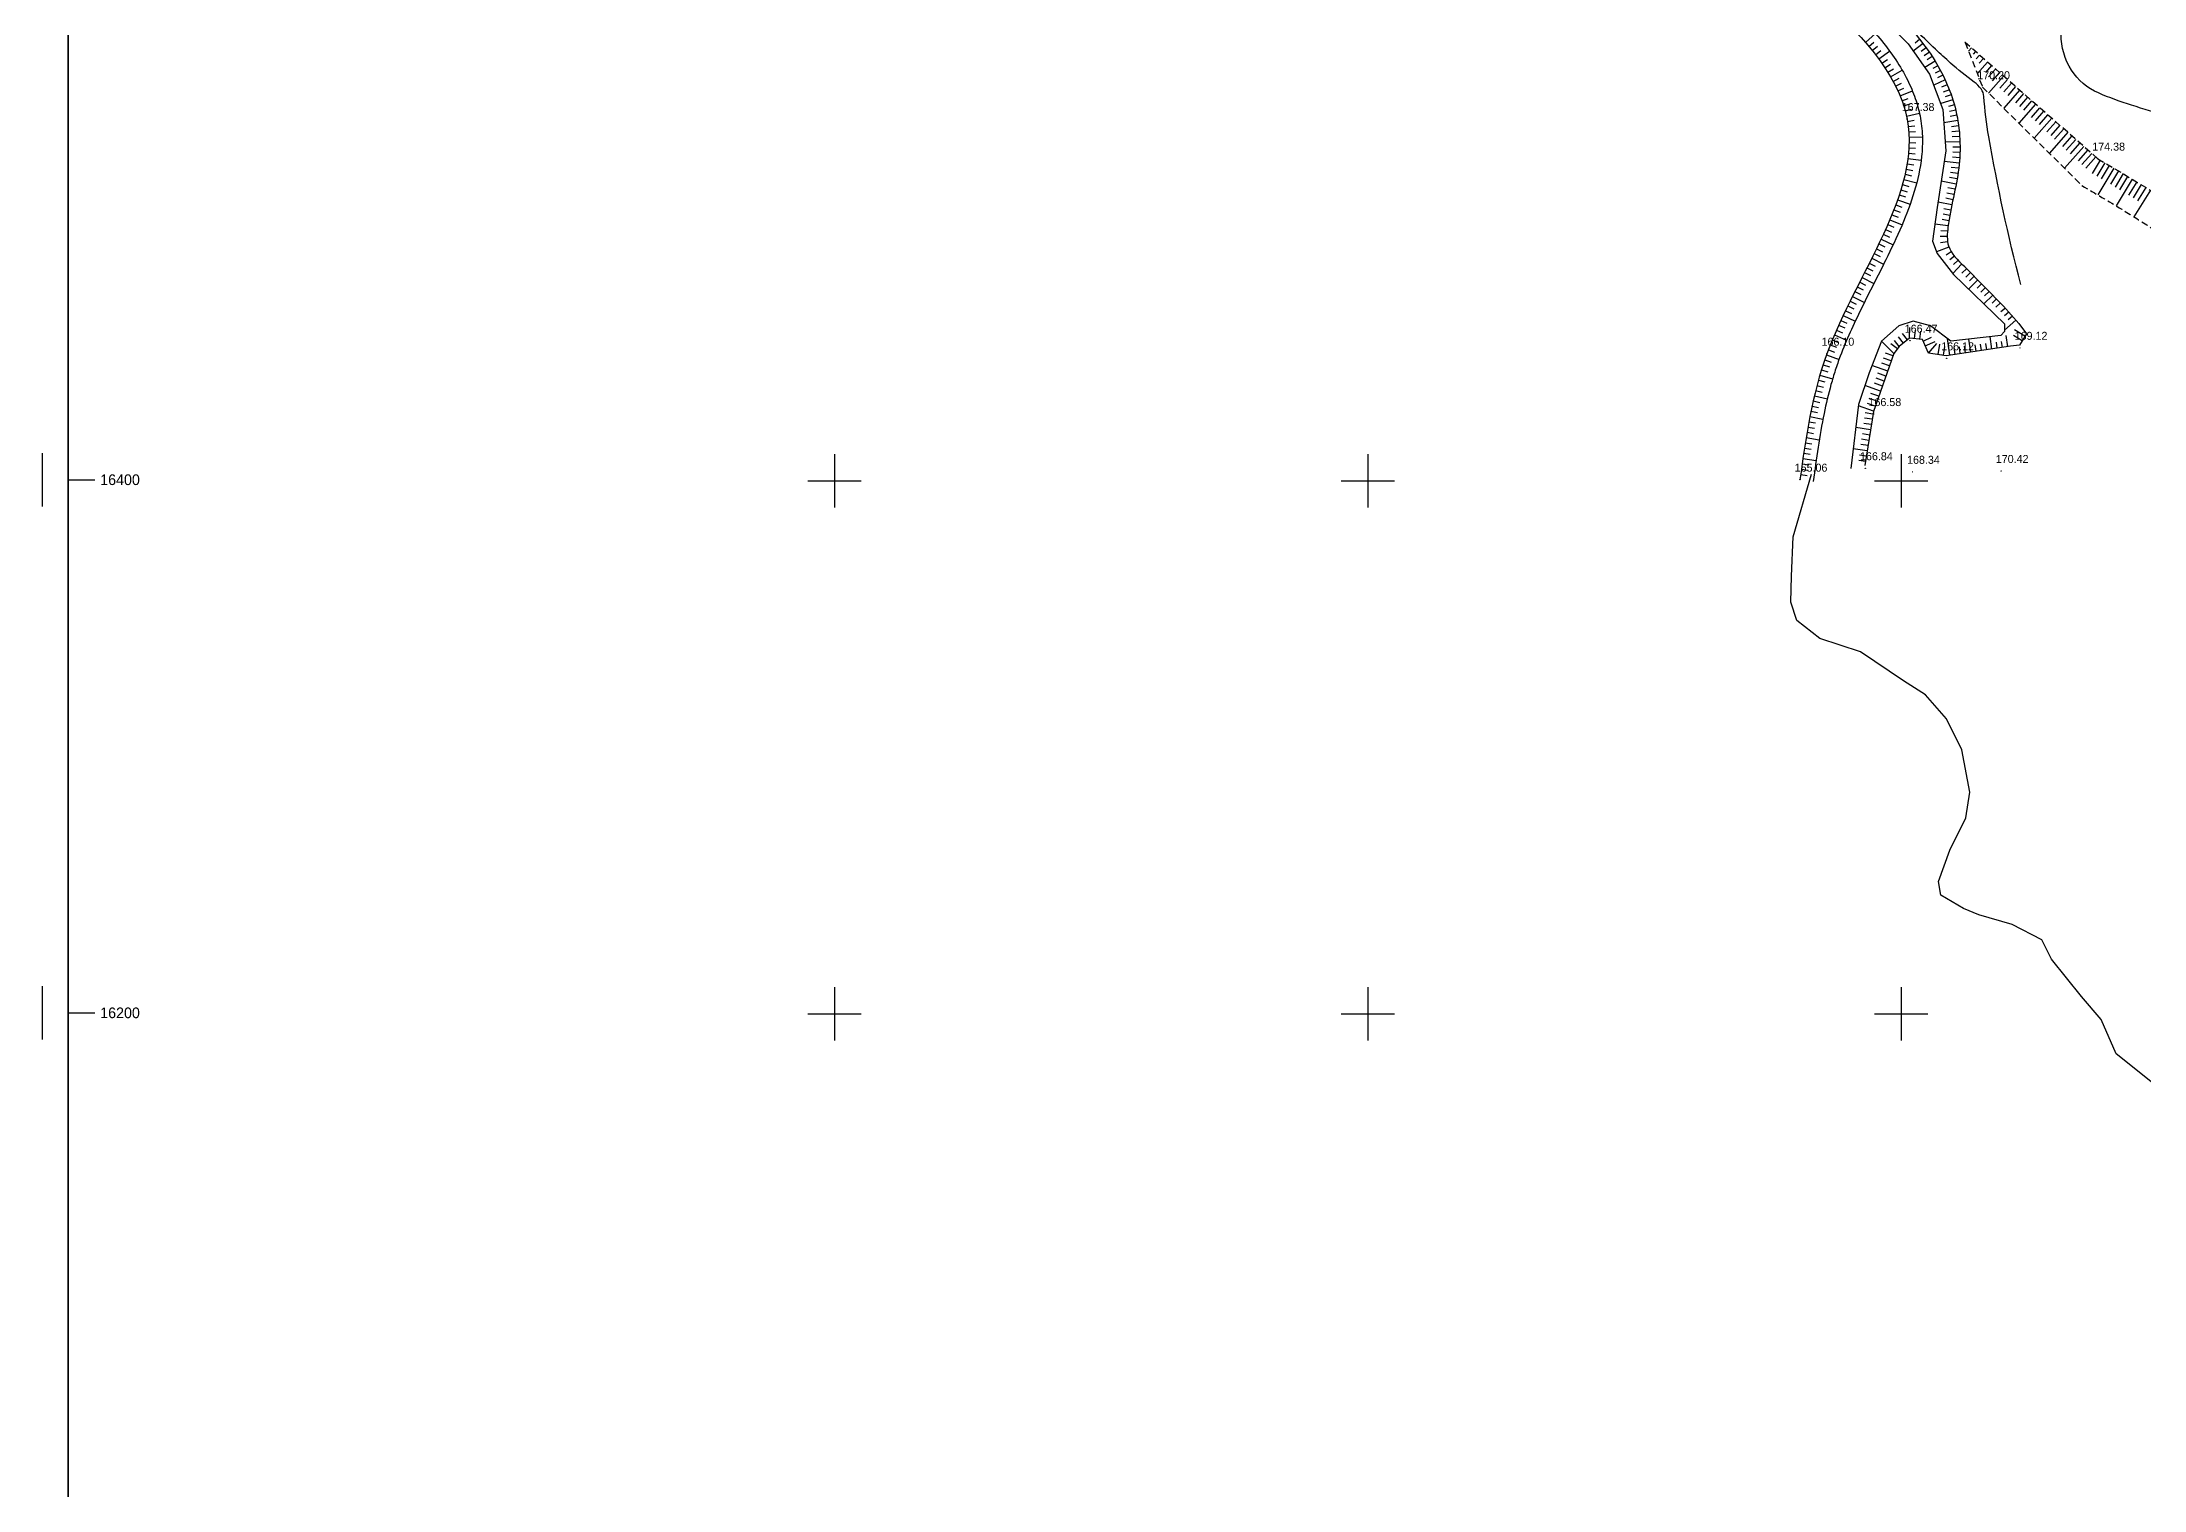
# Model space of a CAD drawing. Extents: x -83928 to -81707, y 15464 to 18601.
# Drawn here: x -83897 to -83109, y 16021 to 16565 of the extents above; entities that cross this region are included whole.
import ezdxf
from ezdxf.enums import TextEntityAlignment as Align

# ---------------------------------------------------------------- set-up
doc = ezdxf.new("R2010")
doc.units = 0
doc.header["$MEASUREMENT"] = 0
doc.linetypes.add('ACAD_ISO03W100', pattern=[30, 12, -18])
doc.linetypes.add('INTERROMPU', pattern=[0.75, 0.5, -0.25])
for name, color, linetype in [('ALT', 7, 'Continuous'), ('CarPerim', 7, 'Continuous'), ('Carroyage 1', 7, 'Continuous'), ('CarTexte', 7, 'Continuous'), ('CNiv_1', 1, 'Continuous'), ('ECOULEMENT', 160, 'ACAD_ISO03W100'), ('LIMITE', 40, 'INTERROMPU'), ('POINTS', 3, 'Continuous'), ('Talus', 5, 'Continuous'), ('TITRE', 1, 'Continuous')]:
    doc.layers.add(name, color=color, linetype=linetype)

msp = doc.modelspace()

# ---------------------------------------------------------------- linework, layer by layer
at = {"layer": 'CarPerim'}
msp.add_line((-83887.33, 17000.42), (-83887.33, 15477.8), dxfattribs=at)
at = {"layer": 'Carroyage 1'}
for p, q in [((-83897.14, 16410.42), (-83897.14, 16390.42)), ((-83887.33, 16410.42), (-83887.33, 16390.42)), ((-83600, 16410), (-83600, 16390)), ((-83400, 16410), (-83400, 16390)), ((-83200, 16410), (-83200, 16390)), ((-83887.33, 16400.42), (-83877.33, 16400.42)), ((-83610, 16400), (-83590, 16400)), ((-83410, 16400), (-83390, 16400)), ((-83210, 16400), (-83190, 16400)), ((-83897.14, 16210.42), (-83897.14, 16190.42)), ((-83887.33, 16210.42), (-83887.33, 16190.42)), ((-83600, 16210), (-83600, 16190)), ((-83400, 16210), (-83400, 16190)), ((-83200, 16210), (-83200, 16190)), ((-83887.33, 16200.42), (-83877.33, 16200.42)), ((-83610, 16200), (-83590, 16200)), ((-83410, 16200), (-83390, 16200)), ((-83210, 16200), (-83190, 16200))]:
    msp.add_line(p, q, dxfattribs=at)
at = {"layer": 'CNiv_1', "color": 0}
msp.add_lwpolyline([(-81721.1, 18600.42), (-81721.1, 15464.43), (-83887.33, 15464.43), (-83887.33, 18600.42)], close=True, dxfattribs=at)
at = {"layer": 'CNiv_1'}
for points, elevation in [([(-83155.17, 16473.7, -0.01914), (-83167.14, 16529, -0.02761), (-83168.97, 16544.2, 0.144384), (-83170, 16547, 0.076084), (-83172.63, 16549.61, -0.0246), (-83181.5, 16556.75, -0.009017), (-83187.07, 16561.89, -0.006153), (-83195, 16569.67, -0.386251), (-83195.92, 16589.71, 0.24758), (-83190, 16618, 0.108236), (-83208.19, 16651.7, 0.203341), (-83227, 16661, 0.028378), (-83229.94, 16661, -0.027303), (-83233, 16661, -0.133708), (-83262.93, 16670.9, -0.204862), (-83274.5, 16688.5, -0.059532), (-83275.04, 16697.77, -0.074932), (-83273.5, 16705)], 170), ([(-83086.5, 16533, -0.01133), (-83113.57, 16540.9, -0.024128), (-83126, 16545.5, -0.151414), (-83136.12, 16554.09, -0.143617), (-83140, 16567.5, -0.097126)], 175)]:
    msp.add_lwpolyline(points, format="xyb", dxfattribs=dict(at, elevation=elevation))
at = {"layer": 'ECOULEMENT', "linetype": 'ByBlock', "extrusion": (0.000932032, -0.005533, 0.999984)}
for p, q in [((-83176.12, 16480.34, 6.44), (-83161.56, 16465.58, 6.34)), ((-83161.56, 16465.58, 6.34), (-83155.81, 16458.98, 6.3)), ((-83155.81, 16458.98, 6.3), (-83153.04, 16455.15, 6.28)), ((-83200.77, 16450.34, 6.3), (-83202.68, 16447.79, 6.28)), ((-83196.81, 16453.58, 6.31), (-83200.77, 16450.34, 6.3)), ((-83192.02, 16453.01, 6.3), (-83196.81, 16453.58, 6.31)), ((-83196.81, 16453.58, 6.31), (-83196.81, 16453.58, 6.31)), ((-83189.68, 16447.91, 6.27), (-83192.02, 16453.01, 6.3)), ((-83159, 16450.46, 6.26), (-83183.12, 16446.95, 6.26)), ((-83155.59, 16450.91, 6.26), (-83159, 16450.46, 6.26)), ((-83153.04, 16455.15, 6.28), (-83155.59, 16450.91, 6.26)), ((-83202.68, 16447.79, 6.28), (-83210.4, 16426.05, 6.17)), ((-83183.12, 16446.95, 6.26), (-83189.68, 16447.91, 6.27)), ((-83210.4, 16426.05, 6.17), (-83213.58, 16405.73, 6.06))]:
    msp.add_line(p, q, dxfattribs=at)
at = {"layer": 'ECOULEMENT', "linetype": 'ByBlock', "extrusion": (0.000932032, -0.005533, 0.999984), "elevation": -162.28}
msp.add_lwpolyline([(-83312.54, 16621.59), (-83283.81, 16617.57), (-83270.12, 16613.61), (-83252.12, 16605.7), (-83232.67, 16593.84), (-83213.94, 16580.17), (-83197.38, 16563.27), (-83189.31, 16551.9), (-83184.27, 16538.6), (-83183.19, 16523.13), (-83186.43, 16501.91), (-83188.23, 16489.32), (-83186.43, 16484.65), (-83180.3, 16476.74), (-83161.2, 16458.22), (-83161.2, 16455.35), (-83162.64, 16453.91), (-83181.36, 16451.75), (-83188.93, 16457.5), (-83195.41, 16459.3), (-83200.81, 16457.5), (-83207.29, 16451.75), (-83211.97, 16439.88), (-83215.93, 16428.01), (-83218.85, 16404.01)], dxfattribs=at)
at = {"layer": 'ECOULEMENT', "linetype": 'ByBlock'}
msp.add_spline([(-83640.58, 16782, 196.59), (-83619.17, 16743.6, 196.06), (-83563.77, 16713.17, 195.52), (-83519.21, 16692.4, 195.13), (-83526.23, 16675.17, 194.95), (-83484.25, 16628.67, 194.25), (-83428.06, 16592.41, 193.64), (-83367.59, 16597.18, 193.51), (-83309.91, 16607.67, 193.45), (-83232.38, 16581.68, 192.9), (-83197.77, 16535.71, 192.24), (-83227.83, 16447.67, 191.27), (-83237.92, 16400.42, 190.73)], degree=3, dxfattribs=at)
msp.add_spline([(-83640.58, 16782, 196.59), (-83619.17, 16743.6, 196.06), (-83563.77, 16713.17, 195.52), (-83519.21, 16692.4, 195.13), (-83526.23, 16675.17, 194.95), (-83484.25, 16628.67, 194.25), (-83428.06, 16592.41, 193.64), (-83367.59, 16597.18, 193.51), (-83309.91, 16607.67, 193.45), (-83232.38, 16581.68, 192.9), (-83197.77, 16535.71, 192.24), (-83227.83, 16447.67, 191.27), (-83237.92, 16400.42, 190.73)], degree=3, dxfattribs=at)
for points, knots in [([(-83636.04, 16784.1, 196.6), (-83634.16, 16780.03, 196.55), (-83632.29, 16775.99, 196.49), (-83627.7, 16766.56, 196.36), (-83624.95, 16761.27, 196.29), (-83620.65, 16754.22, 196.19), (-83619.27, 16752.12, 196.16), (-83616.8, 16748.66, 196.11), (-83615.72, 16747.26, 196.09), (-83613.51, 16744.57, 196.05), (-83612.36, 16743.29, 196.04), (-83608.81, 16739.59, 195.98), (-83606.28, 16737.33, 195.94), (-83599.82, 16732.41, 195.87), (-83595.72, 16729.89, 195.82), (-83586.51, 16725.37, 195.74), (-83581.41, 16723.36, 195.7), (-83573.32, 16720.81, 195.64), (-83570.82, 16720.09, 195.63), (-83566.29, 16718.9, 195.6), (-83564.32, 16718.42, 195.59), (-83560.24, 16717.49, 195.56), (-83558.13, 16717.03, 195.55), (-83552.11, 16715.77, 195.52), (-83548.14, 16714.96, 195.49), (-83540.36, 16713.2, 195.45), (-83536.56, 16712.26, 195.42), (-83530.86, 16710.46, 195.38), (-83528.8, 16709.72, 195.37), (-83524.92, 16708.02, 195.34), (-83523.1, 16707.08, 195.32), (-83520.37, 16705.22, 195.29), (-83519.36, 16704.42, 195.28), (-83517.51, 16702.59, 195.25), (-83516.68, 16701.57, 195.23), (-83515.45, 16699.51, 195.2), (-83515.01, 16698.52, 195.19), (-83514.37, 16696.42, 195.16), (-83514.18, 16695.32, 195.15), (-83514.11, 16693.58, 195.13), (-83514.13, 16692.95, 195.12), (-83514.23, 16691.83, 195.11), (-83514.3, 16691.34, 195.1), (-83514.48, 16690.39, 195.09), (-83514.59, 16689.93, 195.09), (-83515.08, 16688.12, 195.07), (-83515.57, 16686.84, 195.05), (-83516.64, 16684.35, 195.03), (-83517.23, 16683.14, 195.01), (-83518.39, 16680.77, 194.99), (-83518.97, 16679.61, 194.98), (-83520.03, 16677.39, 194.95), (-83520.51, 16676.33, 194.94), (-83521.1, 16674.8, 194.92), (-83521.27, 16674.29, 194.92), (-83521.64, 16673.06, 194.91), (-83521.79, 16672.35, 194.9), (-83521.99, 16670.98, 194.88), (-83522.03, 16670.32, 194.87), (-83522.01, 16668.63, 194.85), (-83521.87, 16667.62, 194.84), (-83521.33, 16665.59, 194.81), (-83520.93, 16664.56, 194.8), (-83519.86, 16662.48, 194.77), (-83519.19, 16661.41, 194.76), (-83517.59, 16659.26, 194.73), (-83516.66, 16658.17, 194.71), (-83513.51, 16654.89, 194.66), (-83510.94, 16652.7, 194.63), (-83505.19, 16648.33, 194.56), (-83502.01, 16646.15, 194.52), (-83495.37, 16641.8, 194.45), (-83491.91, 16639.62, 194.41), (-83486.57, 16636.19, 194.35), (-83484.68, 16634.97, 194.33), (-83481.68, 16632.97, 194.3), (-83480.55, 16632.2, 194.29), (-83478.34, 16630.66, 194.26), (-83477.25, 16629.89, 194.25), (-83474.05, 16627.58, 194.21), (-83471.99, 16626.05, 194.18), (-83465.98, 16621.48, 194.11), (-83462.22, 16618.51, 194.06), (-83454.59, 16612.57, 193.97), (-83450.76, 16609.66, 193.92), (-83443.21, 16604.52, 193.83), (-83439.51, 16602.3, 193.8), (-83433.94, 16599.68, 193.75), (-83432.11, 16598.93, 193.73), (-83428.96, 16597.84, 193.71), (-83427.65, 16597.45, 193.7), (-83424.97, 16596.79, 193.68), (-83423.6, 16596.5, 193.68), (-83419.39, 16595.81, 193.66), (-83416.45, 16595.56, 193.64), (-83407.4, 16595.31, 193.61), (-83400.98, 16595.84, 193.6), (-83387.81, 16597.77, 193.58), (-83381.04, 16599.17, 193.58), (-83371.49, 16601.38, 193.57), (-83368.67, 16602.06, 193.57), (-83363.06, 16603.43, 193.57), (-83360.27, 16604.12, 193.57), (-83351.93, 16606.17, 193.57), (-83346.42, 16607.5, 193.57), (-83336.29, 16609.65, 193.56), (-83331.69, 16610.52, 193.56), (-83323.43, 16611.72, 193.55), (-83319.79, 16612.13, 193.54), (-83313.78, 16612.55, 193.53), (-83311.42, 16612.65, 193.52), (-83306.69, 16612.71, 193.51), (-83304.32, 16612.66, 193.5), (-83297.2, 16612.31, 193.47), (-83292.45, 16611.79, 193.45), (-83278.25, 16609.4, 193.38), (-83268.85, 16606.69, 193.31), (-83255.62, 16601.22, 193.21), (-83251.57, 16599.31, 193.17), (-83243.09, 16594.81, 193.09), (-83238.67, 16592.14, 193.04), (-83231.88, 16587.53, 192.97), (-83229.43, 16585.76, 192.94), (-83224.62, 16582.04, 192.88), (-83222.25, 16580.09, 192.85), (-83215.38, 16574.02, 192.75), (-83211.09, 16569.66, 192.69), (-83203.5, 16560.41, 192.55), (-83200.2, 16555.52, 192.48), (-83196.5, 16548.1, 192.38), (-83195.5, 16545.76, 192.35), (-83193.94, 16541.26, 192.29), (-83193.35, 16539.1, 192.26), (-83192.41, 16534.36, 192.2), (-83192.13, 16531.81, 192.17), (-83191.95, 16526.72, 192.11), (-83192.06, 16524.17, 192.08), (-83192.8, 16517.25, 192), (-83193.76, 16512.88, 191.95), (-83196.35, 16504.23, 191.85), (-83197.97, 16499.93, 191.81), (-83201.62, 16491.37, 191.72), (-83203.65, 16487.11, 191.67), (-83208.76, 16476.78, 191.56), (-83211.93, 16470.72, 191.5), (-83217.85, 16458.68, 191.37), (-83220.61, 16452.71, 191.31), (-83223.49, 16445.03, 191.23), (-83224.11, 16443.25, 191.21), (-83225.26, 16439.68, 191.17), (-83225.8, 16437.89, 191.15), (-83227.29, 16432.5, 191.09), (-83228.14, 16428.88, 191.05), (-83230.61, 16416.86, 190.91), (-83231.78, 16408.36, 190.81), (-83232.96, 16399.74, 190.71)], [0, 0, 0, 0, 12.921922, 12.921922, 31.007344, 31.007344, 39.175766, 39.175766, 45.158972, 45.158972, 51.142179, 51.142179, 63.108591, 63.108591, 79.36852, 79.36852, 95.628448, 95.628448, 102.462963, 102.462963, 107.482534, 107.482534, 112.502105, 112.502105, 121.529669, 121.529669, 130.557233, 130.557233, 136.053573, 136.053573, 141.549912, 141.549912, 145.105644, 145.105644, 148.661377, 148.661377, 151.475291, 151.475291, 154.289206, 154.289206, 155.863305, 155.863305, 157.086562, 157.086562, 158.309819, 158.309819, 161.953134, 161.953134, 165.596448, 165.596448, 169.239763, 169.239763, 172.883078, 172.883078, 174.875795, 174.875795, 177.972295, 177.972295, 181.068795, 181.068795, 186.053798, 186.053798, 191.0388, 191.0388, 196.023803, 196.023803, 201.008806, 201.008806, 210.935564, 210.935564, 220.862323, 220.862323, 230.789081, 230.789081, 236.25587, 236.25587, 239.605583, 239.605583, 242.955297, 242.955297, 249.654723, 249.654723, 263.053576, 263.053576, 277.972828, 277.972828, 292.892079, 292.892079, 300.083353, 300.083353, 305.092885, 305.092885, 310.102416, 310.102416, 320.12148, 320.12148, 339.900943, 339.900943, 359.680405, 359.680405, 368.005418, 368.005418, 376.330431, 376.330431, 392.980457, 392.980457, 406.869599, 406.869599, 417.742702, 417.742702, 424.703575, 424.703575, 431.664447, 431.664447, 445.586192, 445.586192, 473.429682, 473.429682, 485.91182, 485.91182, 500.053504, 500.053504, 508.214076, 508.214076, 516.374648, 516.374648, 532.695791, 532.695791, 549.016934, 549.016934, 556.318908, 556.318908, 562.836698, 562.836698, 570.405635, 570.405635, 577.974571, 577.974571, 591.132953, 591.132953, 604.291334, 604.291334, 617.449715, 617.449715, 636.322466, 636.322466, 655.195218, 655.195218, 660.908099, 660.908099, 666.620981, 666.620981, 678.046745, 678.046745, 704.4386, 704.4386, 704.4386, 704.4386]), ([(-83315.77, 16627.36, 7.37), (-83303.43, 16626.01, 7.35), (-83271.03, 16622.47, 7.31), (-83227.04, 16596.85, 7.12), (-83191.11, 16568.38, 6.93), (-83178.08, 16538.82, 6.75), (-83177.21, 16516.68, 6.65), (-83182.17, 16500.65, 6.51), (-83183.15, 16486.9, 6.52), (-83178.64, 16482.7, 6.31), (-83176.17, 16480.39, 6.44), (-83176.12, 16480.34, 6.44)], [0, 0, 0, 0, 36.919966, 96.945893, 150.059575, 170.383995, 192.008874, 214.515589, 221.543905, 231.255579, 231.446515, 231.446515, 231.446515, 231.446515])]:
    msp.add_open_spline(points, degree=3, knots=knots, dxfattribs=at)
at = {"layer": 'LIMITE', "linetype": 'INTERROMPU', "ltscale": 5, "extrusion": (0.000932032, -0.005533, 0.999984)}
for p, q in [((-83126.25, 16520.86, 191.83), (-83176, 16564.47, 192.51)), ((-83176, 16564.47, 192.51), (-83169.45, 16547.65, 192.29)), ((-83169.45, 16547.65, 192.29), (-83132.2, 16510.79, 191.73))]:
    msp.add_line(p, q, dxfattribs=at)
at = {"layer": 'LIMITE', "linetype": 'INTERROMPU', "ltscale": 5}
msp.add_spline([(-83126.25, 16520.86, 191.83), (-83079.99, 16490.59, 191.32), (-83052.53, 16468.1, 190.97), (-83010.37, 16445.1, 190.56), (-82970.91, 16426.49, 190.21), (-82942.42, 16391.18, 189.7), (-82947.04, 16380.8, 189.59), (-82978.67, 16368.75, 189.54)], degree=3, dxfattribs=at)
msp.add_open_spline([(-83132.2, 16510.79, 191.73), (-83127.17, 16507.81, 191.68), (-83122.18, 16504.86, 191.63), (-83113.89, 16499.81, 191.54), (-83110.54, 16497.72, 191.51), (-83100.67, 16491.35, 191.4), (-83094.34, 16486.97, 191.33), (-83087.47, 16481.6, 191.24), (-83086.6, 16480.9, 191.23), (-83084.84, 16479.48, 191.21), (-83083.96, 16478.75, 191.19), (-83081.31, 16476.55, 191.16), (-83079.53, 16475.04, 191.14), (-83074.05, 16470.36, 191.06), (-83070.27, 16467.1, 191.01), (-83064.45, 16462.43, 190.94), (-83062.59, 16460.98, 190.91), (-83059.69, 16458.83, 190.88), (-83058.68, 16458.1, 190.87), (-83056.67, 16456.68, 190.84), (-83055.66, 16455.99, 190.83), (-83052.6, 16453.93, 190.8), (-83050.53, 16452.61, 190.78), (-83044.29, 16448.79, 190.71), (-83040.06, 16446.43, 190.67), (-83031.94, 16442.19, 190.59), (-83028.06, 16440.29, 190.56), (-83021.24, 16437.11, 190.5), (-83018.29, 16435.79, 190.47), (-83012.28, 16433.16, 190.42), (-83009.25, 16431.88, 190.4), (-83003.29, 16429.34, 190.35), (-83000.35, 16428.09, 190.32), (-82991.67, 16424.24, 190.25), (-82985.97, 16421.53, 190.2), (-82978.85, 16417.57, 190.13), (-82977.64, 16416.87, 190.12), (-82976.07, 16415.95, 190.1), (-82975.72, 16415.74, 190.1), (-82975.37, 16415.54, 190.09)], degree=3, knots=[0, 0, 0, 0, 17.464745, 17.464745, 29.578649, 29.578649, 53.806459, 53.806459, 57.386218, 57.386218, 60.965978, 60.965978, 68.125498, 68.125498, 82.734388, 82.734388, 89.344992, 89.344992, 92.739731, 92.739731, 96.134469, 96.134469, 102.923946, 102.923946, 116.502899, 116.502899, 128.903029, 128.903029, 138.447077, 138.447077, 148.599905, 148.599905, 158.752732, 158.752732, 178.829338, 178.829338, 182.890621, 182.890621, 184.050429, 184.050429, 184.050429, 184.050429], dxfattribs=at)
at = {"layer": 'POINTS', "extrusion": (0.002059, -0.012217, 0.999923)}
for centre in [(-83176.22, 16563.5, -182.42), (-83176.22, 16563.5, -182.42), (-83169.67, 16546.68, -182.42), (-83169.67, 16546.68, -182.42), (-83198, 16534.73, -182.42), (-83198, 16534.73, -182.42), (-83126.52, 16519.88, -182.42), (-83196.85, 16451.57, -182.42), (-83196.85, 16451.57, -182.42), (-83155.63, 16448.9, -182.42), (-83155.63, 16448.9, -182.42), (-83228.05, 16446.69, -182.42), (-83228.05, 16446.69, -182.42), (-83183.16, 16444.95, -182.42), (-83183.16, 16444.95, -182.42), (-83210.44, 16424.04, -182.42), (-83210.44, 16424.04, -182.42), (-83213.62, 16403.72, -182.42), (-83213.62, 16403.72, -182.42), (-83195.98, 16402.38, -182.42), (-83195.98, 16402.38, -182.42), (-83162.71, 16402.7, -182.42), (-83162.71, 16402.7, -182.42), (-83238.13, 16399.43, -182.42), (-83238.13, 16399.43, -182.42)]:
    msp.add_circle(centre, 0.05, dxfattribs=at)
at = {"layer": 'Talus', "linetype": 'ByBlock', "extrusion": (0.000932032, -0.005533, 0.999984)}
for p, q in [((-83213.39, 16564.48, 192.63), (-83209.64, 16567.79, 192.66)), ((-83212.08, 16562.97, 192.61), (-83210.17, 16564.59, 192.62)), ((-83210.81, 16561.43, 192.59), (-83208.86, 16563.01, 192.6)), ((-83209.57, 16559.86, 192.56), (-83207.59, 16561.39, 192.58)), ((-83208.36, 16558.27, 192.54), (-83204.33, 16561.23, 192.56)), ((-83191.75, 16564.06, 6.91), (-83195.5, 16561.23, 6.9)), ((-83192.98, 16565.64, 6.92), (-83194.79, 16564.21, 6.91)), ((-83190.56, 16562.45, 6.9), (-83192.49, 16561.07, 6.89)), ((-83189.42, 16560.81, 6.89), (-83191.37, 16559.48, 6.88)), ((-83175.13, 16563.7, 192.5), (-83175.33, 16563.48, 192.5)), ((-83173.62, 16562.39, 192.48), (-83174.71, 16561.15, 192.47)), ((-83172.12, 16561.07, 192.46), (-83173, 16560.06, 192.45)), ((-83207.19, 16556.64, 192.52), (-83205.14, 16558.07, 192.53)), ((-83206.07, 16554.99, 192.5), (-83203.98, 16556.37, 192.51)), ((-83204.99, 16553.3, 192.47), (-83202.87, 16554.62, 192.48)), ((-83203.96, 16551.59, 192.45), (-83199.64, 16554.1, 192.46)), ((-83187.25, 16557.45, 6.87), (-83191.14, 16555.09, 6.86)), ((-83188.31, 16559.15, 6.88), (-83190.27, 16557.88, 6.87)), ((-83186.24, 16555.73, 6.86), (-83188.14, 16554.64, 6.85)), ((-83185.27, 16553.98, 6.85), (-83187.19, 16552.95, 6.84)), ((-83170.61, 16559.75, 192.44), (-83171.84, 16558.35, 192.43)), ((-83167.61, 16557.11, 192.4), (-83171.44, 16552.74, 192.36)), ((-83169.11, 16558.43, 192.42), (-83170.68, 16556.64, 192.4)), ((-83166.1, 16555.8, 192.38), (-83168.36, 16553.22, 192.36)), ((-83164.6, 16554.48, 192.36), (-83167.2, 16551.51, 192.33)), ((-83163.09, 16553.16, 192.34), (-83165.86, 16550, 192.31)), ((-83202.99, 16549.84, 192.42), (-83200.79, 16551.03, 192.43)), ((-83202.07, 16548.07, 192.4), (-83199.83, 16549.18, 192.41)), ((-83201.21, 16546.26, 192.37), (-83198.93, 16547.3, 192.38)), ((-83200.41, 16544.43, 192.35), (-83195.79, 16546.33, 192.36)), ((-83183.49, 16550.4, 6.82), (-83187.78, 16548.42, 6.82)), ((-83184.35, 16552.2, 6.83), (-83186.39, 16551.18, 6.83)), ((-83182.68, 16548.57, 6.81), (-83184.9, 16547.63, 6.81)), ((-83181.92, 16546.72, 6.8), (-83184.19, 16545.84, 6.8)), ((-83181.23, 16544.84, 6.79), (-83183.52, 16544.04, 6.79)), ((-83161.59, 16551.84, 192.32), (-83167.21, 16545.43, 192.26)), ((-83160.09, 16550.52, 192.3), (-83162.94, 16547.27, 192.27)), ((-83155.57, 16546.57, 192.24), (-83161.51, 16539.79, 192.17)), ((-83158.58, 16549.2, 192.28), (-83161.47, 16545.91, 192.25)), ((-83157.08, 16547.89, 192.26), (-83160.01, 16544.54, 192.22)), ((-83154.07, 16545.25, 192.21), (-83157.08, 16541.82, 192.18)), ((-83199.69, 16542.56, 192.33), (-83197.34, 16543.42, 192.33)), ((-83199.05, 16540.67, 192.3), (-83196.66, 16541.43, 192.3)), ((-83198.48, 16538.75, 192.28), (-83196.07, 16539.41, 192.28)), ((-83198, 16536.81, 192.25), (-83193.12, 16537.89, 192.25)), ((-83180.59, 16542.95, 6.78), (-83185.16, 16541.51, 6.78)), ((-83180.02, 16541.03, 6.77), (-83182.26, 16540.41, 6.77)), ((-83179.52, 16539.09, 6.76), (-83181.87, 16538.53, 6.76)), ((-83179.09, 16537.14, 6.75), (-83181.59, 16536.63, 6.75)), ((-83149.56, 16541.29, 192.15), (-83155.82, 16534.16, 192.09)), ((-83152.57, 16543.93, 192.19), (-83155.61, 16540.45, 192.16)), ((-83151.06, 16542.61, 192.17), (-83154.15, 16539.09, 192.14)), ((-83148.05, 16539.98, 192.13), (-83151.22, 16536.36, 192.1)), ((-83146.55, 16538.66, 192.11), (-83149.76, 16535, 192.08)), ((-83145.05, 16537.34, 192.09), (-83148.29, 16533.63, 192.06)), ((-83197.62, 16534.85, 192.23), (-83195.15, 16535.27, 192.22)), ((-83197.33, 16532.87, 192.2), (-83194.85, 16533.17, 192.2)), ((-83197.14, 16530.88, 192.18), (-83194.64, 16531.07, 192.17)), ((-83197.03, 16528.88, 192.15), (-83192.03, 16529.03, 192.14)), ((-83178.73, 16535.17, 6.74), (-83183.95, 16534.3, 6.74)), ((-83178.43, 16533.2, 6.73), (-83181.13, 16532.84, 6.73)), ((-83178.2, 16531.21, 6.72), (-83180.95, 16530.94, 6.72)), ((-83178.04, 16529.22, 6.71), (-83180.81, 16529.03, 6.71)), ((-83143.54, 16536.02, 192.07), (-83150.12, 16528.52, 192)), ((-83142.04, 16534.7, 192.05), (-83145.37, 16530.91, 192.01)), ((-83137.53, 16530.75, 191.99), (-83144.42, 16522.88, 191.92)), ((-83140.53, 16533.39, 192.03), (-83143.9, 16529.54, 191.99)), ((-83139.03, 16532.07, 192.01), (-83142.44, 16528.18, 191.97)), ((-83136.02, 16529.43, 191.97), (-83139.51, 16525.45, 191.93)), ((-83197.46, 16520.9, 192.06), (-83192.5, 16520.26, 192.03)), ((-83197.23, 16522.89, 192.08), (-83194.74, 16522.66, 192.07)), ((-83197.08, 16524.88, 192.1), (-83194.59, 16524.75, 192.1)), ((-83197.02, 16526.88, 192.13), (-83194.52, 16526.85, 192.12)), ((-83177.94, 16527.22, 6.69), (-83183.45, 16527.04, 6.7)), ((-83178.03, 16521.22, 6.66), (-83180.79, 16521.39, 6.66)), ((-83177.91, 16525.22, 6.68), (-83180.61, 16525.21, 6.68)), ((-83177.94, 16523.22, 6.67), (-83180.61, 16523.3, 6.67)), ((-83131.51, 16525.48, 191.91), (-83138.73, 16517.25, 191.83)), ((-83134.52, 16528.11, 191.95), (-83138.05, 16524.09, 191.91)), ((-83133.01, 16526.79, 191.93), (-83136.58, 16522.72, 191.89)), ((-83130.01, 16524.16, 191.89), (-83133.65, 16520, 191.85)), ((-83128.5, 16522.84, 191.86), (-83132.19, 16518.63, 191.83)), ((-83127, 16521.52, 191.84), (-83130.73, 16517.27, 191.8)), ((-83198.99, 16513.06, 191.97), (-83194.15, 16511.81, 191.94)), ((-83198.52, 16515, 191.99), (-83196.08, 16514.45, 191.98)), ((-83198.1, 16516.96, 192.01), (-83195.65, 16516.47, 192)), ((-83197.75, 16518.92, 192.03), (-83195.28, 16518.52, 192.02)), ((-83178.19, 16519.23, 6.65), (-83183.83, 16519.75, 6.66)), ((-83179.01, 16513.28, 6.61), (-83181.84, 16513.79, 6.62)), ((-83178.68, 16515.26, 6.62), (-83181.53, 16515.7, 6.63)), ((-83178.4, 16517.24, 6.64), (-83181.25, 16517.59, 6.64)), ((-83125.39, 16520.35, 191.83), (-83128.36, 16515.32, 191.77)), ((-83123.66, 16519.34, 191.81), (-83126.65, 16514.3, 191.76)), ((-83120.22, 16517.3, 191.77), (-83126.2, 16507.24, 191.67)), ((-83121.94, 16518.32, 191.79), (-83124.93, 16513.28, 191.74)), ((-83118.51, 16516.27, 191.75), (-83121.5, 16511.25, 191.7)), ((-83116.79, 16515.25, 191.74), (-83119.79, 16510.23, 191.69)), ((-83113.36, 16513.19, 191.7), (-83119.42, 16503.17, 191.6)), ((-83115.07, 16514.22, 191.72), (-83118.09, 16509.2, 191.67)), ((-83201.34, 16505.41, 191.88), (-83196.62, 16503.75, 191.85)), ((-83200.69, 16507.3, 191.9), (-83198.32, 16506.52, 191.89)), ((-83200.08, 16509.21, 191.93), (-83197.69, 16508.47, 191.91)), ((-83199.51, 16511.13, 191.95), (-83197.11, 16510.44, 191.93)), ((-83179.37, 16511.32, 6.6), (-83184.95, 16512.41, 6.62)), ((-83180.6, 16505.45, 6.56), (-83183.22, 16506, 6.57)), ((-83180.18, 16507.4, 6.57), (-83182.86, 16507.97, 6.58)), ((-83179.77, 16509.36, 6.58), (-83182.51, 16509.92, 6.59)), ((-83111.65, 16512.15, 191.68), (-83114.69, 16507.15, 191.63)), ((-83109.94, 16511.11, 191.67), (-83113, 16506.12, 191.61)), ((-83106.54, 16509, 191.63), (-83112.73, 16499.07, 191.53)), ((-83108.24, 16510.06, 191.65), (-83111.32, 16505.08, 191.6)), ((-83204.25, 16497.96, 191.8), (-83199.64, 16496.01, 191.77)), ((-83203.48, 16499.81, 191.82), (-83201.17, 16498.86, 191.8)), ((-83202.74, 16501.67, 191.84), (-83200.41, 16500.75, 191.82)), ((-83202.02, 16503.53, 191.86), (-83199.68, 16502.66, 191.85)), ((-83181.01, 16503.49, 6.55), (-83186.15, 16504.55, 6.57)), ((-83182.1, 16497.59, 6.52), (-83184.58, 16497.98, 6.53)), ((-83181.77, 16499.56, 6.53), (-83184.26, 16500.01, 6.54)), ((-83181.4, 16501.53, 6.54), (-83183.93, 16502.02, 6.55)), ((-83207.53, 16490.67, 191.73), (-83203.01, 16488.53, 191.69)), ((-83206.68, 16492.48, 191.74), (-83204.41, 16491.43, 191.72)), ((-83205.85, 16494.3, 191.76), (-83203.57, 16493.27, 191.74)), ((-83205.04, 16496.13, 191.78), (-83202.75, 16495.12, 191.76)), ((-83182.38, 16495.61, 6.52), (-83187.36, 16496.25, 6.53)), ((-83182.7, 16491.62, 6.51), (-83185.36, 16491.62, 6.51)), ((-83182.57, 16489.63, 6.5), (-83185.2, 16489.24, 6.49)), ((-83182.61, 16493.62, 6.52), (-83185.14, 16493.84, 6.52)), ((-83211.93, 16481.69, 191.63), (-83209.69, 16480.56, 191.61)), ((-83211.03, 16483.48, 191.65), (-83206.56, 16481.24, 191.61)), ((-83210.14, 16485.27, 191.67), (-83207.9, 16484.16, 191.65)), ((-83209.26, 16487.06, 191.69), (-83207.01, 16485.96, 191.67)), ((-83208.39, 16488.86, 191.71), (-83206.13, 16487.78, 191.69)), ((-83182.07, 16487.7, 6.47), (-83186.71, 16485.95, 6.47)), ((-83181.18, 16485.91, 6.43), (-83183.12, 16484.71, 6.44)), ((-83180.01, 16484.29, 6.4), (-83181.74, 16482.87, 6.42)), ((-83177.25, 16481.4, 6.4), (-83180.66, 16477.81, 6.42)), ((-83178.67, 16482.81, 6.38), (-83180.35, 16481.18, 6.41)), ((-83215.54, 16474.55, 191.56), (-83213.31, 16473.42, 191.54)), ((-83214.64, 16476.33, 191.58), (-83210.18, 16474.07, 191.53)), ((-83213.73, 16478.12, 191.59), (-83211.5, 16476.99, 191.57)), ((-83212.83, 16479.9, 191.61), (-83210.6, 16478.77, 191.59)), ((-83175.42, 16479.63, 6.43), (-83177.21, 16477.86, 6.42)), ((-83174.01, 16478.21, 6.42), (-83175.79, 16476.45, 6.41)), ((-83171.2, 16475.36, 6.41), (-83174.69, 16471.92, 6.38)), ((-83172.61, 16476.78, 6.42), (-83174.37, 16475.05, 6.4)), ((-83169.8, 16473.93, 6.4), (-83171.53, 16472.23, 6.39)), ((-83219.13, 16467.4, 191.48), (-83216.89, 16466.3, 191.46)), ((-83218.24, 16469.19, 191.5), (-83213.77, 16466.96, 191.46)), ((-83217.35, 16470.98, 191.52), (-83215.11, 16469.86, 191.5)), ((-83216.45, 16472.77, 191.54), (-83214.22, 16471.64, 191.52)), ((-83168.4, 16472.51, 6.39), (-83170.11, 16470.82, 6.38)), ((-83165.59, 16469.66, 6.37), (-83168.95, 16466.35, 6.35)), ((-83166.99, 16471.09, 6.38), (-83168.69, 16469.41, 6.37)), ((-83164.18, 16468.24, 6.36), (-83165.85, 16466.6, 6.35)), ((-83162.78, 16466.81, 6.35), (-83164.43, 16465.19, 6.34)), ((-83223.42, 16458.37, 191.39), (-83221.15, 16457.34, 191.37)), ((-83222.59, 16460.19, 191.41), (-83220.32, 16459.14, 191.39)), ((-83221.75, 16462, 191.42), (-83217.22, 16459.87, 191.39)), ((-83220.89, 16463.81, 191.44), (-83218.63, 16462.72, 191.42)), ((-83220.01, 16465.61, 191.46), (-83217.77, 16464.51, 191.44)), ((-83160.9, 16464.82, 6.34), (-83162.61, 16463.34, 6.33)), ((-83159.59, 16463.31, 6.33), (-83161.23, 16461.89, 6.32)), ((-83156.96, 16460.3, 6.31), (-83161.23, 16456.58, 6.28)), ((-83158.28, 16461.81, 6.32), (-83159.85, 16460.43, 6.31)), ((-83226.56, 16451.01, 191.31), (-83224.23, 16450.09, 191.29)), ((-83225.81, 16452.87, 191.33), (-83223.5, 16451.91, 191.31)), ((-83225.03, 16454.71, 191.35), (-83220.43, 16452.75, 191.31)), ((-83224.24, 16456.54, 191.37), (-83221.95, 16455.54, 191.35)), ((-83202.68, 16447.79, 6.28), (-83207.32, 16452.39, 6.3)), ((-83201.37, 16449.54, 6.29), (-83203.85, 16451.41, 6.3)), ((-83200.68, 16450.41, 6.3), (-83202.54, 16452.7, 6.31)), ((-83199.13, 16451.68, 6.3), (-83201.02, 16453.99, 6.31)), ((-83197.58, 16452.94, 6.31), (-83199.5, 16455.29, 6.32)), ((-83196.81, 16453.58, 6.31), (-83196.75, 16457.53, 6.32)), ((-83195, 16453.36, 6.31), (-83194.64, 16456.49, 6.32)), ((-83193.02, 16453.13, 6.3), (-83192.67, 16456.11, 6.32)), ((-83191.77, 16452.45, 6.3), (-83188.55, 16453.92, 6.3)), ((-83190.93, 16450.63, 6.29), (-83187.23, 16452.33, 6.29)), ((-83189.68, 16447.91, 6.27), (-83186.61, 16451.55, 6.28)), ((-83186.09, 16447.38, 6.27), (-83185.53, 16451.25, 6.28)), ((-83184.11, 16447.1, 6.26), (-83183.63, 16450.41, 6.28)), ((-83181.76, 16447.15, 6.26), (-83182.67, 16453.36, 6.29)), ((-83179.78, 16447.44, 6.26), (-83180.15, 16449.97, 6.27)), ((-83177.81, 16447.73, 6.26), (-83178.17, 16450.23, 6.27)), ((-83175.83, 16448.01, 6.26), (-83176.19, 16450.48, 6.27)), ((-83173.85, 16448.3, 6.26), (-83174.56, 16453.18, 6.28)), ((-83171.87, 16448.59, 6.26), (-83172.22, 16451, 6.27)), ((-83169.89, 16448.88, 6.26), (-83170.24, 16451.26, 6.27)), ((-83167.91, 16449.17, 6.26), (-83168.25, 16451.52, 6.27)), ((-83165.93, 16449.45, 6.26), (-83166.61, 16454.1, 6.28)), ((-83163.95, 16449.74, 6.26), (-83164.28, 16452.04, 6.27)), ((-83161.97, 16450.03, 6.26), (-83162.3, 16452.31, 6.27)), ((-83159.99, 16450.32, 6.26), (-83160.61, 16454.57, 6.28)), ((-83154.59, 16452.58, 6.26), (-83157.91, 16454.57, 6.27)), ((-83153.55, 16454.29, 6.27), (-83157.44, 16456.63, 6.29)), ((-83229.28, 16443.49, 191.23), (-83226.91, 16442.71, 191.21)), ((-83228.65, 16445.39, 191.25), (-83226.28, 16444.57, 191.23)), ((-83227.98, 16447.27, 191.27), (-83223.28, 16445.57, 191.23)), ((-83227.28, 16449.15, 191.29), (-83224.95, 16448.26, 191.27)), ((-83205.02, 16441.19, 6.25), (-83210.92, 16443.28, 6.26)), ((-83204.36, 16443.08, 6.26), (-83207.27, 16444.11, 6.26)), ((-83203.69, 16444.96, 6.27), (-83206.57, 16445.98, 6.27)), ((-83203.02, 16446.85, 6.28), (-83205.87, 16447.86, 6.28)), ((-83231.55, 16435.82, 191.14), (-83229.13, 16435.18, 191.13)), ((-83231.02, 16437.75, 191.16), (-83228.61, 16437.08, 191.15)), ((-83230.47, 16439.67, 191.18), (-83225.67, 16438.26, 191.15)), ((-83229.89, 16441.59, 191.2), (-83227.5, 16440.84, 191.19)), ((-83207.7, 16433.65, 6.21), (-83213.6, 16435.75, 6.22)), ((-83207.03, 16435.54, 6.22), (-83210, 16436.59, 6.22)), ((-83206.36, 16437.42, 6.23), (-83209.35, 16438.48, 6.23)), ((-83205.69, 16439.31, 6.24), (-83208.67, 16440.36, 6.24)), ((-83233.41, 16428.04, 191.05), (-83230.96, 16427.52, 191.04)), ((-83232.98, 16429.99, 191.07), (-83230.54, 16429.44, 191.06)), ((-83232.52, 16431.94, 191.1), (-83227.66, 16430.78, 191.07)), ((-83232.05, 16433.88, 191.12), (-83229.62, 16433.27, 191.1)), ((-83210.37, 16426.11, 6.17), (-83216.03, 16428.12, 6.18)), ((-83209.71, 16428, 6.18), (-83212.6, 16429.03, 6.18)), ((-83209.04, 16429.88, 6.19), (-83211.95, 16430.92, 6.19)), ((-83208.37, 16431.77, 6.2), (-83211.3, 16432.81, 6.2)), ((-83234.94, 16420.19, 190.96), (-83232.48, 16419.75, 190.95)), ((-83234.58, 16422.16, 190.99), (-83232.13, 16421.7, 190.97)), ((-83234.21, 16424.12, 191.01), (-83229.3, 16423.17, 190.98)), ((-83233.82, 16426.08, 191.03), (-83231.37, 16425.58, 191.02)), ((-83211.48, 16419.13, 6.13), (-83217.02, 16420, 6.13)), ((-83211.17, 16421.11, 6.14), (-83213.97, 16421.55, 6.14)), ((-83210.86, 16423.08, 6.15), (-83213.7, 16423.53, 6.15)), ((-83210.55, 16425.06, 6.16), (-83213.42, 16425.51, 6.17)), ((-83236.23, 16412.3, 190.87), (-83233.76, 16411.92, 190.86)), ((-83235.93, 16414.27, 190.89), (-83233.46, 16413.88, 190.88)), ((-83235.61, 16416.25, 190.92), (-83230.67, 16415.44, 190.89)), ((-83235.28, 16418.22, 190.94), (-83232.82, 16417.8, 190.93)), ((-83212.72, 16411.23, 6.09), (-83217.98, 16412.05, 6.09)), ((-83212.41, 16413.2, 6.1), (-83215.08, 16413.62, 6.1)), ((-83212.1, 16415.18, 6.11), (-83214.8, 16415.6, 6.11)), ((-83211.79, 16417.16, 6.12), (-83214.52, 16417.58, 6.12)), ((-83237.37, 16404.38, 190.78), (-83234.9, 16404.03, 190.77)), ((-83237.1, 16406.36, 190.8), (-83234.62, 16406.01, 190.79)), ((-83236.81, 16408.34, 190.83), (-83231.86, 16407.63, 190.8)), ((-83236.53, 16410.32, 190.85), (-83234.05, 16409.95, 190.84)), ((-83213.34, 16407.28, 6.07), (-83215.9, 16407.68, 6.07)), ((-83213.03, 16409.25, 6.08), (-83215.63, 16409.66, 6.08)), ((-83237.65, 16402.4, 190.76), (-83235.17, 16402.06, 190.75))]:
    msp.add_line(p, q, dxfattribs=at)
at = {"layer": 'TITRE', "color": 6, "extrusion": (5.66479e-06, 4.98154e-06, 1), "elevation": 207.47}
msp.add_lwpolyline([(-83116.67, 15557.86), (-83121.52, 15564.5), (-83131.33, 15578.17), (-83136.48, 15589.91), (-83140.2, 15608.35), (-83138.6, 15615.46), (-83137.67, 15628.09), (-83133.35, 15634.06), (-83124.07, 15642.08), (-83118.92, 15648.39), (-83111.51, 15654.67), (-83103.83, 15657.19), (-83094.88, 15658.95), (-83085.4, 15664.15), (-83076.85, 15673.16), (-83071.62, 15682.41), (-83065.6, 15689.73), (-83058.67, 15707.41), (-83054.99, 15722.79), (-83049.65, 15731.77), (-83045.9, 15746.21), (-83042.7, 15753.34), (-83036.94, 15758.94), (-83029.76, 15761.9), (-83023.57, 15762.52), (-83015.95, 15758.89), (-83011.78, 15757.39), (-83003.1, 15753.55), (-82990.53, 15753.58), (-82983.57, 15755.49), (-82974.79, 15758.46), (-82968.65, 15765.51), (-82965.05, 15777.96), (-82965.08, 15786.65), (-82967.83, 15796.48), (-82971.29, 15805.7), (-82974.13, 15814.2), (-82979.87, 15823.44), (-82984.81, 15830.75), (-82991.87, 15840.09), (-82997.58, 15846.12), (-83003.61, 15851.38), (-83011, 15854.45), (-83016.95, 15857.16), (-83023.17, 15858.14), (-83032.44, 15866.57), (-83035.61, 15874.29), (-83037.11, 15892.06), (-83035.84, 15905.49), (-83033.28, 15922.03), (-83031.99, 15937.73), (-83030.26, 15948.45), (-83026.72, 15967.34), (-83026.24, 15975.6), (-83023.57, 15986.38), (-83017.47, 15998.26), (-83005.64, 16007.98), (-82998.17, 16014.94), (-82991.65, 16023.44), (-82986.04, 16034.15), (-82983.04, 16038.62), (-82978.2, 16049.65), (-82975.86, 16054.17), (-82992.88, 16079.1), (-83005.95, 16090.49), (-83021.52, 16102.46), (-83040.47, 16114.01), (-83056.03, 16129.87), (-83075.8, 16146.57), (-83093.63, 16162.46), (-83100.69, 16170.2), (-83119.39, 16185.08), (-83125, 16197.95), (-83132.4, 16206.52), (-83143.67, 16220.6), (-83147.29, 16227.83), (-83158.37, 16233.59), (-83170.83, 16237.17), (-83176.67, 16239.6), (-83185.14, 16244.5), (-83185.97, 16249.65), (-83181.75, 16261.41), (-83175.77, 16273.57), (-83174.25, 16283.25), (-83177.23, 16299.14), (-83182.94, 16310.68), (-83190.84, 16319.7), (-83199.16, 16324.99), (-83215.23, 16335.8), (-83230.52, 16340.79), (-83239.13, 16347.58), (-83241.3, 16354.44), (-83241.12, 16364.21), (-83240.43, 16379.05), (-83233.61, 16402.55)], dxfattribs=at)

# ---------------------------------------------------------------- texts
at = {"layer": 'ALT', "extrusion": (0.002059, -0.012217, 0.999923)}
for s, p in [('170.20', (-83171.67, 16549.68, -182.42)), ('170.20', (-83171.67, 16549.68, -182.42)), ('167.38', (-83199.99, 16537.73, -182.42)), ('167.38', (-83199.99, 16537.73, -182.42)), ('174.38', (-83128.52, 16522.88, -182.42)), ('166.47', (-83198.85, 16454.57, -182.42)), ('166.47', (-83198.85, 16454.57, -182.42)), ('166.10', (-83230.05, 16449.69, -182.42)), ('166.10', (-83230.05, 16449.69, -182.42)), ('166.12', (-83185.16, 16447.95, -182.42)), ('166.12', (-83185.16, 16447.95, -182.42)), ('169.12', (-83157.63, 16451.9, -182.42)), ('169.12', (-83157.63, 16451.9, -182.42)), ('166.58', (-83212.44, 16427.04, -182.42)), ('166.58', (-83212.44, 16427.04, -182.42)), ('166.84', (-83215.62, 16406.72, -182.42)), ('166.84', (-83215.62, 16406.72, -182.42)), ('165.06', (-83240.13, 16402.43, -182.42)), ('165.06', (-83240.13, 16402.43, -182.42)), ('168.34', (-83197.98, 16405.38, -182.42)), ('168.34', (-83197.98, 16405.38, -182.42)), ('170.42', (-83164.71, 16405.7, -182.42)), ('170.42', (-83164.71, 16405.7, -182.42))]:
    msp.add_text(s, height=3, rotation=359.99578, dxfattribs=at).set_placement(p)
at = {"layer": 'CarTexte'}
for s, p in [('16400', (-83875.33, 16400.42)), ('16200', (-83875.33, 16200.42))]:
    msp.add_text(s, height=4, dxfattribs=at).set_placement(p, align=Align.MIDDLE_LEFT)

doc.saveas('drawing.dxf')
